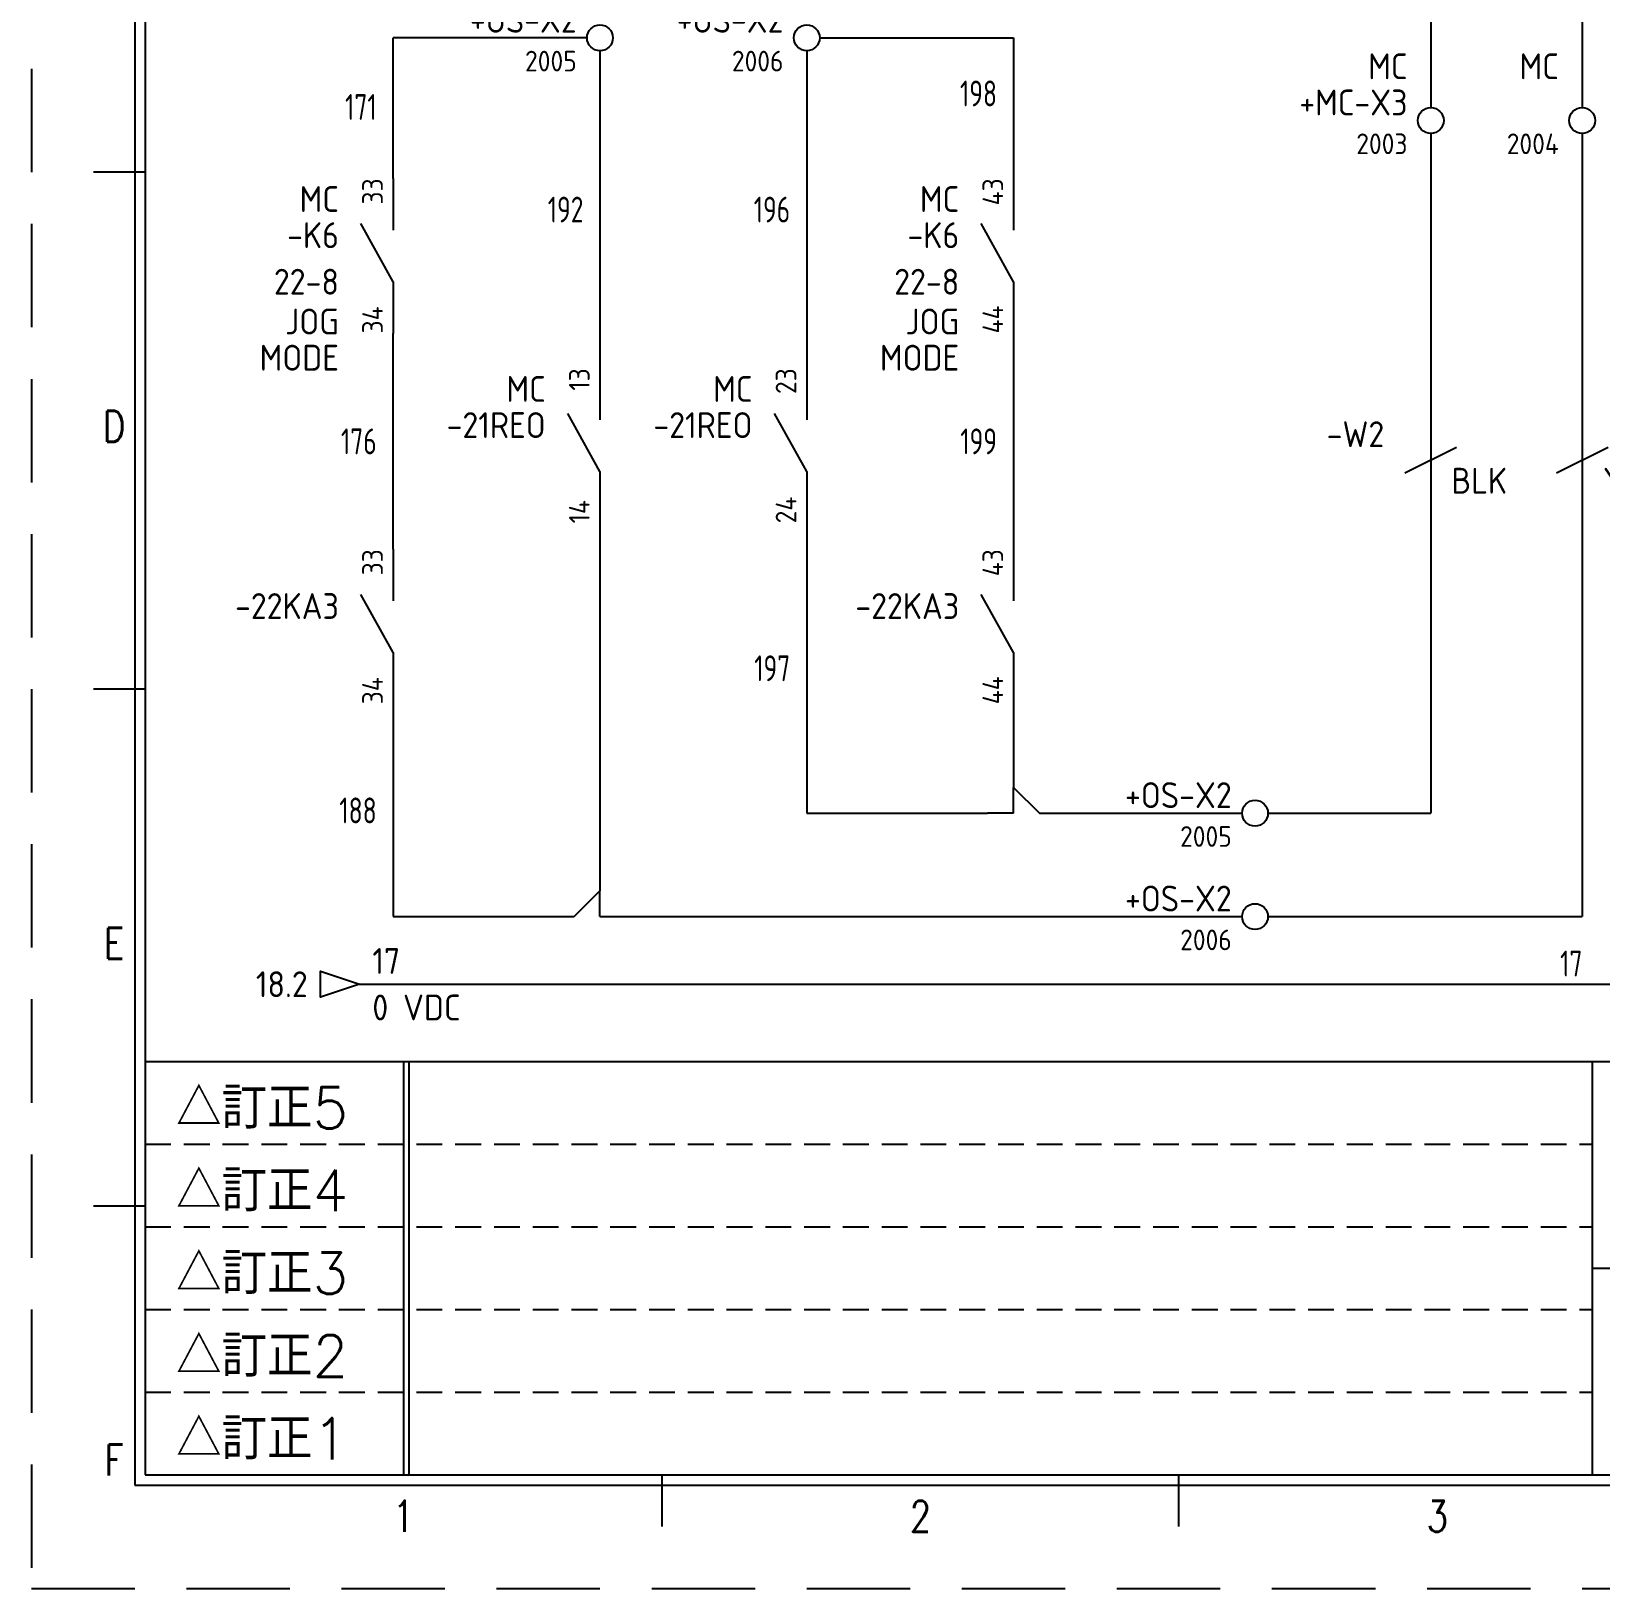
# Model space of a CAD drawing. Header units: millimetres. Extents: x 0 to 420, y 0 to 297.
# Drawn here: x 0 to 151.8, y 0 to 150.6 of the extents above; entities that cross this region are included whole.
import ezdxf
from ezdxf.enums import TextEntityAlignment as Align

# ---------------------------------------------------------------- set-up
doc = ezdxf.new("R2010")
doc.units = ezdxf.units.MM
doc.header["$LTSCALE"] = 10
doc.linetypes.add('DASHEDX2', pattern=[1.5, 1, -0.5])
doc.linetypes.add('HIDDEN', pattern=[0.375, 0.25, -0.125])
doc.layers.get('0').update_dxf_attribs({"linetype": 'CONTINUOUS'})
for name, color, linetype in [('COMMENT', 4, 'CONTINUOUS'), ('DESC', 150, 'CONTINUOUS'), ('DESCCHILD', 20, 'CONTINUOUS'), ('GRN_2.5mm^2', 3, 'CONTINUOUS'), ('GRY_1.5mm^2', 9, 'CONTINUOUS'), ('HIDDEN', 7, 'HIDDEN'), ('LOC', 8, 'CONTINUOUS'), ('MISC', 7, 'CONTINUOUS'), ('RED_1.0mm^2', 1, 'CONTINUOUS'), ('SYMS', 7, 'CONTINUOUS'), ('TAGS', 150, 'CONTINUOUS'), ('TERMS', 123, 'CONTINUOUS'), ('TITLE', 4, 'CONTINUOUS'), ('WIRENO', 72, 'CONTINUOUS'), ('WIREREF_DEST', 52, 'CONTINUOUS'), ('XREF', 7, 'CONTINUOUS'), ('XREFCHILD', 134, 'CONTINUOUS'), ('YEL_1.0mm^2', 2, 'CONTINUOUS'), ('ZUWAKU', 7, 'CONTINUOUS')]:
    doc.layers.add(name, color=color, linetype=linetype)
doc.styles.get("Standard").update_dxf_attribs({"font": 'romans', "width": 0.8, "bigfont": 'extfont'})
doc.styles.add('WD_IEC', font='isocp2.shx', dxfattribs={"width": 0.9, "height": 4, "bigfont": 'extfont2.shx'})

# ---------------------------------------------------------------- blocks, each defined once
blk = doc.blocks.new('JIS_tblock_a3(L)')
at = {"layer": 'HIDDEN'}
for p, q in [((-398, 32), (-258, 32)), ((-398, 24), (-258, 24)), ((-398, 16), (-258, 16)), ((-398, 8), (-258, 8))]:
    blk.add_line(p, q, dxfattribs=at)
at = {"layer": 'ZUWAKU'}
for p, q in [((-398, 40), (0, 40)), ((-398, 40), (-398, 0)), ((-373, 40), (-373, 0)), ((-372.5, 40), (-372.5, 0)), ((-258, 0), (-258, 40)), ((-258, 20), (-158, 20)), ((-398, 0), (0, 0))]:
    blk.add_line(p, q, dxfattribs=at)
at = {"layer": 'TITLE'}
for tag, p, height in [('REVINFO51', (-370, 34), 3), ('ORDER2', (-139, 32.5), 5), ('REVINFO41', (-370, 26), 3), ('INFO1', (-139, 22.5), 5), ('SCALE0', (-247.5, 23), 3), ('REVINFO31', (-370, 18), 3), ('REVINFO21', (-370, 10), 3), ('ORDER1', (-136, 6), 5), ('REVINFO11', (-370, 2), 3)]:
    blk.add_attdef(tag, p, '', height=height, dxfattribs=at)
for tag, p in [('REVDATEY5', (-306, 34)), ('REVDATEM5', (-298, 34)), ('REVDATED5', (-290, 34)), ('REVDESIGN5', (-260, 34)), ('SCALE1', (-251, 29)), ('REVDATEY4', (-306, 26)), ('REVDATEM4', (-298, 26)), ('REVDATED4', (-290, 26)), ('REVDESIGN4', (-260, 26)), ('REVDATEY3', (-306, 18)), ('REVDATEM3', (-298, 18)), ('REVDATED3', (-290, 18)), ('REVDESIGN3', (-260, 18)), ('REVDATEY2', (-306, 10)), ('REVDATEM2', (-298, 10)), ('REVDATED2', (-290, 10)), ('REVDESIGN2', (-260, 10)), ('REVDATEY1', (-306, 2)), ('REVDATEM1', (-298, 2)), ('REVDATED1', (-290, 2)), ('REVDESIGN1', (-260, 2))]:
    blk.add_attdef(tag, text='', height=3, dxfattribs=at).set_placement(p, align=Align.RIGHT)
for tag, height, p in [('DESIGN1', 3, (-228, 27)), ('DESIGN2', 3, (-208, 27)), ('DESIGN3', 3, (-188, 27)), ('DESIGN4', 3, (-168, 27)), ('FILENAME0', 5, (-47.8, 25)), ('PAGE0', 3, (-10.3, 8.6))]:
    blk.add_attdef(tag, text='', height=height, dxfattribs=at).set_placement(p, align=Align.MIDDLE)
at = {"layer": 'TITLE', "flags": 1}
blk.add_attdef('LPAGE0', text='', height=3, dxfattribs=at).set_placement((-11, 3), align=Align.CENTER)
for tag, p in [('TYPE0', (-398, 0)), ('ORDER3', (-398, 0)), ('ORDER4', (-398, 0)), ('ORDER5', (-398, 0)), ('ORDER6', (-398, 0)), ('ORDER7', (-398, 0)), ('ORDER8', (-398, 0)), ('ORDER9', (-398, 0)), ('ORDER10', (-398, 0)), ('ORDER11', (-398, 0)), ('ORDER12', (-398, 0)), ('ORDER13', (-398, 0)), ('ORDER14', (-398, 0)), ('ORDER15', (-398, 0)), ('ORDER16', (-398, 0)), ('ORDER17', (-398, 0)), ('ORDER18', (-398, 0)), ('ORDER19', (-398, 0)), ('ORDER20', (-398, 0)), ('ORDER21', (-398, 0)), ('ORDER22', (-398, 0)), ('ORDER23', (-398, 0)), ('SCALETYPE0', (-398, 0)), ('DATEY1', (-398, 0)), ('DATEM1', (-398, 0)), ('DATED1', (-398, 0)), ('DATEY2', (-398, 0)), ('DATEM2', (-398, 0)), ('DATED2', (-398, 0)), ('BANNAME0', (-398, 0)), ('INFO3', (-398, 0)), ('INFO4', (-398, 0)), ('INFO5', (-398, 0)), ('INFO6', (-398, 0)), ('INFO7', (-398, 0)), ('INFO8', (-398, 0)), ('INFO9', (-398, 0)), ('INFO10', (-398, 0)), ('INFO11', (-398, 0)), ('INFO12', (-398, 0)), ('INFO13', (-398, 0)), ('INFO14', (-398, 0)), ('INFO15', (-398, 0)), ('INFO16', (-398, 0)), ('INFO17', (-398, 0)), ('INFO18', (-398, 0)), ('INFO19', (-398, 0)), ('INFO20', (-398, 0)), ('INFO21', (-398, 0)), ('INFO22', (-398, 0)), ('INFO23', (-398, 0)), ('INFO24', (-398, 0)), ('DATEY3', (-398, 0)), ('DATEM3', (-398, 0)), ('DATED3', (-398, 0)), ('DATEY4', (-398, 0)), ('DATEM4', (-398, 0)), ('DATED4', (-398, 0)), ('DATEY5', (-398, 0)), ('DATEM5', (-398, 0)), ('DATED5', (-398, 0)), ('DATEY6', (-398, 0)), ('DATEM6', (-398, 0)), ('DATED6', (-398, 0)), ('REFERENCETYPE0', (-398, 0)), ('INFO2', (-397.7, 0))]:
    blk.add_attdef(tag, p, '', height=3, dxfattribs=at)
at = {"layer": 'TITLE', "width": 0.8, "flags": 1}
for tag in ['REVINFO12', 'REVINFO13', 'REVINFO22', 'REVINFO23', 'REVINFO32', 'REVINFO33', 'REVINFO42', 'REVINFO43', 'REVINFO52', 'REVINFO53', 'REVINFO61', 'REVINFO62', 'REVINFO63', 'REVINFO71', 'REVINFO72', 'REVINFO73', 'REVINFO81', 'REVINFO82', 'REVINFO83', 'REVDESIGN6', 'REVDESIGN7', 'REVDESIGN8', 'REVDATEY6', 'REVDATEM6', 'REVDATED6', 'REVDATEY7', 'REVDATEM7', 'REVDATED7', 'REVDATEY8', 'REVDATEM8', 'REVDATED8']:
    blk.add_attdef(tag, (-398, 0), '', height=3, dxfattribs=at)
at = {"layer": 'TITLE', "flags": 1}
blk.add_attdef('PAPER0', text='', height=1, dxfattribs=at).set_placement((-3, -1), align=Align.TOP_RIGHT)
at = {"layer": 'ZUWAKU'}
for s, p in [('△訂正5', (-395, 33.5)), ('△訂正4', (-395, 25.5)), ('△訂正3', (-395, 17.5)), ('△訂正2', (-395, 9.5)), ('△訂正1', (-395, 1.5))]:
    blk.add_text(s, height=4, dxfattribs=at).set_placement(p)
blk = doc.blocks.new('VCR21')
for p, q in [((0, 7.5), (0, 2.5)), ((0, -2.5), (-3.125, 3.125)), ((0, -2.5), (0, -7.5))]:
    blk.add_line(p, q)
at = {"style": 'WD_IEC'}
for tag, p in [('INST', (-5.25, 7.75)), ('LOC', (-5.25, 4.25)), ('TAG2', (-5.25, 0.75)), ('XREF', (-5.25, -3.75)), ('DESC1', (-5.25, -7.6)), ('DESC2', (-5.25, -11.1)), ('DESC3', (-5.25, -14.6))]:
    blk.add_attdef(tag, text='', height=2.5, dxfattribs=at).set_placement(p, align=Align.RIGHT)
at = {"style": 'WD_IEC', "flags": 1}
for tag, p, height in [('X2TERM01', (0, 7.5), 0.32), ('X4LINK', (-2, 0), 0.32), ('X1LINK', (-0.5, 0), 0.32), ('CONTACT', (4, -3.5), 1), ('FAMILY', (4, -5), 1), ('X8TERM02', (0, -7.5), 0.32)]:
    blk.add_attdef(tag, p, '', height=height, dxfattribs=at)
at = {"style": 'WD_IEC'}
blk.add_attdef('TERM01', text='', height=2, rotation=90, dxfattribs=at).set_placement((-1, 7.5), align=Align.RIGHT)
blk.add_attdef('TERM02', (-1, -7.5), '', height=2, rotation=90, dxfattribs=at)
blk = doc.blocks.new('HA1D3')
blk.add_lwpolyline([(0, 0), (-3.75, -1.25), (-3.75, 1.25)], close=True)
at = {"style": 'WD_IEC'}
for tag, p, height, flags in [('WIRENO', (1.25, 1), 2.5, 8), ('X1TERM01', (0, 0), 0.32, 1)]:
    blk.add_attdef(tag, p, '', height=height, dxfattribs=dict(at, flags=flags))
at = {"style": 'WD_IEC', "flags": 1}
blk.add_attdef('SIGCODE', text='', height=1, dxfattribs=at).set_placement((-2.5, 1.8), align=Align.RIGHT)
at = {"style": 'WD_IEC'}
blk.add_attdef('XREF', text='', height=2.5, dxfattribs=at).set_placement((-5, 0), align=Align.MIDDLE_RIGHT)
blk.add_attdef('DESC1', text='', height=2.5, dxfattribs=at).set_placement((1.25, -1), align=Align.TOP_LEFT)
blk = doc.blocks.new('VT1002')
blk.add_circle((0, 0), 1.25)
at = {"style": 'WD_IEC', "flags": 1}
for tag, p, height in [('ASSYCODE', (2.75, 10.75), 1), ('CATDESC', (2.75, 9.25), 1), ('MFG', (2.75, 7.25), 1.5), ('CAT', (2.75, 4.75), 1.5), ('X2TERM01', (0, 1.25), 0.32), ('X2PIN01', (0, 2.25), 0.4), ('X2TERMDESC01', (0, 1.75), 0.4), ('X4TERM01', (-1.25, 0), 0.32), ('X4PIN01', (-1.25, 1), 0.4), ('X4TERMDESC01', (-1.25, 0.5), 0.4), ('X8PIN01', (0, -0.25), 0.4), ('X1TERM01', (1.25, 0), 0.32), ('X1PIN01', (1.25, 1), 0.4), ('X1TERMDESC01', (1.25, 0.5), 0.4), ('X8TERM01', (0, -1.25), 0.32), ('X8TERMDESC01', (0, -0.75), 0.4), ('STRIPSEQ', (0, -3), 0.4), ('LINKTERM', (0, -2), 0.4)]:
    blk.add_attdef(tag, p, '', height=height, dxfattribs=at)
at = {"style": 'WD_IEC'}
for tag, p in [('INST', (-2.25, 7.5)), ('LOC', (-2.25, 4))]:
    blk.add_attdef(tag, text='', height=2.5, dxfattribs=at).set_placement(p, align=Align.RIGHT)
at = {"style": 'WD_IEC', "flags": 8}
for tag, height, p in [('TAGSTRIP', 2.5, (-2.25, 0.5)), ('TERM01', 2, (-2.25, -3.25))]:
    blk.add_attdef(tag, text='', height=height, dxfattribs=at).set_placement(p, align=Align.RIGHT)
blk = doc.blocks.new('WD_WNH')
at = {"linetype": 'Continuous', "style": 'WD_IEC', "width": 0.8}
blk.add_attdef('WIRENO', text='', height=2.5, dxfattribs=at).set_placement((0, 0.75), align=Align.CENTER)
at = {"style": 'WD_IEC', "flags": 1}
for tag, p in [('W08USER', (0, 0.375)), ('W04USER', (0, 0.875)), ('W05USER', (0, 0.75)), ('W09USER', (0, 0.25)), ('W03USER', (0, 1)), ('W06USER', (0, 0.625)), ('W07USER', (0, 0.5)), ('W02USER', (0, 1.125)), ('W01USER', (0, 1.25)), ('W10USER', (0, 0.125))]:
    blk.add_attdef(tag, text='', height=0.08, dxfattribs=at).set_placement(p, align=Align.CENTER)
blk = doc.blocks.new('WD_WNV')
at = {"linetype": 'Continuous', "style": 'WD_IEC', "width": 0.8}
blk.add_attdef('WIRENO', text='', height=2.5, dxfattribs=at).set_placement((-1.6, 0), align=Align.MIDDLE_RIGHT)
at = {"style": 'WD_IEC', "flags": 1}
for tag, p in [('W08USER', (-1, 0.375)), ('W04USER', (-1, 0.875)), ('W05USER', (-1, 0.75)), ('W09USER', (-1, 0.25)), ('W03USER', (-1, 1)), ('W06USER', (-1, 0.625)), ('W07USER', (-1, 0.5)), ('W02USER', (-1, 1.125)), ('W01USER', (-1, 1.25)), ('W10USER', (-1, 0.125))]:
    blk.add_attdef(tag, text='', height=0.08, dxfattribs=at).set_placement(p, align=Align.CENTER)
blk = doc.blocks.new('VW01')
for p, q in [((-2.5, -1.25), (2.5, 1.25)), ((0, 1.25), (0, -1.25))]:
    blk.add_line(p, q)
at = {"style": 'WD_IEC', "flags": 1}
for tag, height, p in [('INST', 2.5, (-4.5, 8.25)), ('LOC', 2.5, (-4.5, 4.75)), ('XREF', 2.7, (-4.5, -3.75)), ('DESC1', 2.5, (-4.5, -7.75)), ('DESC2', 2.5, (-4.5, -11.25)), ('DESC3', 2.5, (-4.5, -14.75))]:
    blk.add_attdef(tag, text='', height=height, dxfattribs=at).set_placement(p, align=Align.RIGHT)
at = {"style": 'WD_IEC'}
blk.add_attdef('TAG1', text='', height=2.5, dxfattribs=at).set_placement((-4.5, 1.25), align=Align.RIGHT)
at = {"style": 'WD_IEC', "flags": 1}
for tag, p, height in [('X2TERM01', (0, 1.25), 0.32), ('X4LINK', (-1, 0), 0.32), ('X1LINK', (1, 0), 0.32), ('X8TERM01', (0, -1.25), 0.32), ('MFG', (3.06, -7.26), 1), ('CAT', (3.06, -8.76), 1), ('ASSYCODE', (3.06, -10.26), 1), ('FAMILY', (3.06, -11.76), 1), ('CATDESC', (3.06, -13.26), 1)]:
    blk.add_attdef(tag, p, '', height=height, dxfattribs=at)
at = {"style": 'WD_IEC'}
blk.add_attdef('RATING1', text='', height=2.5, dxfattribs=at).set_placement((2, -2), align=Align.MIDDLE_LEFT)
blk = doc.blocks.new('VW02')
for p, q in [((-2.5, -1.25), (2.5, 1.25)), ((0, 1.25), (0, -1.25))]:
    blk.add_line(p, q)
at = {"style": 'WD_IEC', "flags": 1}
for tag, height, p in [('INST', 2.5, (-4.5, 8.25)), ('LOC', 2.5, (-4.5, 4.75)), ('XREF', 2.7, (-4.5, -3.75)), ('DESC1', 2.5, (-4.5, -7.75)), ('DESC2', 2.5, (-4.5, -11.25)), ('DESC3', 2.5, (-4.5, -14.75))]:
    blk.add_attdef(tag, text='', height=height, dxfattribs=at).set_placement(p, align=Align.RIGHT)
at = {"style": 'WD_IEC'}
blk.add_attdef('TAG2', text='', height=2.5, dxfattribs=at).set_placement((-4.5, 1.25), align=Align.RIGHT)
at = {"style": 'WD_IEC', "flags": 1}
for tag, p, height in [('X2TERM01', (0, 1.25), 0.32), ('X4LINK', (-1, 0), 0.32), ('X1LINK', (1, 0), 0.32), ('X8TERM01', (0, -1.25), 0.32), ('FAMILY', (3.06, -11.76), 1)]:
    blk.add_attdef(tag, p, '', height=height, dxfattribs=at)
at = {"style": 'WD_IEC'}
blk.add_attdef('RATING1', text='', height=2.5, dxfattribs=at).set_placement((2, -2), align=Align.MIDDLE_LEFT)
blk = doc.blocks.new('HT0002')
blk.add_circle((0, 0), 1.25)
at = {"style": 'WD_IEC', "flags": 1}
for tag, p, height in [('ASSYCODE', (2.75, 10.75), 1), ('CATDESC', (2.75, 9.25), 1), ('MFG', (2.75, 7.25), 1.5), ('CAT', (2.75, 4.75), 1.5), ('X2TERM01', (0, 1.25), 0.32), ('X2PIN01', (0, 2.25), 0.4), ('X2TERMDESC01', (0, 1.75), 0.4), ('X4TERM01', (-1.25, 0), 0.32), ('X4PIN01', (-1.25, 1), 0.4), ('X4TERMDESC01', (-1.25, 0.5), 0.4), ('X8PIN01', (0, -0.25), 0.4), ('X1TERM01', (1.25, 0), 0.32), ('X1PIN01', (1.25, 1), 0.4), ('X1TERMDESC01', (1.25, 0.5), 0.4), ('X8TERM01', (0, -1.25), 0.32), ('X8TERMDESC01', (0, -0.75), 0.4), ('STRIPSEQ', (0, -3), 0.4), ('LINKTERM', (0, -2), 0.4)]:
    blk.add_attdef(tag, p, '', height=height, dxfattribs=at)
at = {"style": 'WD_IEC'}
for tag, p in [('INST', (-2.25, 7.5)), ('LOC', (-2.25, 4))]:
    blk.add_attdef(tag, text='', height=2.5, dxfattribs=at).set_placement(p, align=Align.RIGHT)
at = {"style": 'WD_IEC', "flags": 8}
for tag, height, p in [('TAGSTRIP', 2.5, (-2.25, 0.5)), ('TERM01', 2, (-2.25, -3.25))]:
    blk.add_attdef(tag, text='', height=height, dxfattribs=at).set_placement(p, align=Align.RIGHT)
blk = doc.blocks.new('JIS_border_a3(L)')
at = {"layer": 'ZUWAKU', "color": 5, "linetype": 'DASHEDX2'}
for p, q in [((0, 297), (0, 0)), ((0, 0), (420, 0))]:
    blk.add_line(p, q, dxfattribs=at)
at = {"layer": 'ZUWAKU', "color": 5}
for p, q in [((10, 287), (10, 10)), ((11, 286), (11, 11)), ((11, 11), (409, 11)), ((10, 10), (410, 10))]:
    blk.add_line(p, q, dxfattribs=at)
at = {"layer": 'ZUWAKU'}
for p, q in [((11, 137), (6, 137)), ((11, 87), (6, 87)), ((11, 37), (6, 37)), ((61, 6), (61, 11)), ((111, 6), (111, 11))]:
    blk.add_line(p, q, dxfattribs=at)
at = {"layer": 'COMMENT', "width": 0.8}
for s, p in [('D', (8, 112.43)), ('E', (8, 62.43)), ('F', (8, 12.43)), ('1', (36, 7)), ('2', (86, 7)), ('3', (136, 7))]:
    blk.add_text(s, height=3, dxfattribs=at).set_placement(p, align=Align.MIDDLE)
blk = doc.blocks.new('HT0_124')
at = {"layer": 'GRN_2.5mm^2'}
for p, q in [((0, 0), (0, 2.5)), ((0, 2.5), (2.5, 0)), ((0, 0), (-2.5, 0))]:
    blk.add_line(p, q, dxfattribs=at)
at = {"layer": 'GRN_2.5mm^2', "style": 'WD_IEC', "flags": 1}
for tag, p in [('X2TERM01', (0, 2.5)), ('WDWSEQ', (1.6, 1.48)), ('X4TERM01', (-2.5, 0)), ('X1TERM01', (2.5, 0))]:
    blk.add_attdef(tag, p, '', height=0.4, dxfattribs=at)
blk = doc.blocks.new('HT0_421')
for p, q in [((0, 2.5), (-2.5, 0)), ((0, 0), (0, 2.5)), ((0, 0), (2.5, 0))]:
    blk.add_line(p, q)
at = {"style": 'WD_IEC', "flags": 1}
for tag, p in [('X2TERM01', (0, 2.5)), ('WDWSEQ', (1.6, 1.48)), ('X4TERM01', (-2.5, 0)), ('X1TERM01', (2.5, 0))]:
    blk.add_attdef(tag, p, '', height=0.4, dxfattribs=at)

msp = doc.modelspace()

# ---------------------------------------------------------------- linework, layer by layer
at = {"layer": 'GRN_2.5mm^2'}
msp.add_line((31.73, 58.46), (171.99, 58.46), dxfattribs=at)
at = {"layer": 'GRY_1.5mm^2'}
for p, q in [((135.36, 180), (135.36, 143.25)), ((150.01, 170), (150.01, 143.25))]:
    msp.add_line(p, q, dxfattribs=at)
at = {"layer": 'RED_1.0mm^2'}
for p, q in [((35, 136.41), (35, 150)), ((53.75, 150), (35, 150)), ((76.25, 150), (95, 150)), ((95, 150), (95, 136.41)), ((55, 148.75), (55, 118.04)), ((75, 148.75), (75, 118.04)), ((135.36, 140.75), (135.36, 110.41)), ((35, 100.54), (35, 121.41)), ((95, 121.41), (95, 100.54)), ((135.36, 107.91), (135.36, 75)), ((55, 103.04), (55, 67.5)), ((75, 103.04), (75, 75)), ((35, 85.54), (35, 65)), ((95, 85.54), (95, 77.5)), ((75, 75), (92.5, 75)), ((97.5, 75), (117.11, 75)), ((119.61, 75), (135.36, 75)), ((35, 65), (52.5, 65)), ((57.5, 65), (117.11, 65))]:
    msp.add_line(p, q, dxfattribs=at)
at = {"layer": 'YEL_1.0mm^2'}
for p, q in [((150.01, 140.75), (150.01, 110.41)), ((150.01, 107.91), (150.01, 65)), ((119.61, 65), (150.01, 65))]:
    msp.add_line(p, q, dxfattribs=at)

# ---------------------------------------------------------------- block references
for name, p in [('JIS_border_a3(L)', (0, 0)), ('JIS_tblock_a3(L)', (409, 11))]:
    msp.add_blockref(name, p)
at = {"layer": 'RED_1.0mm^2'}
for name, p in [('HT0_124', (95, 75)), ('HT0_421', (55, 65))]:
    msp.add_blockref(name, p, dxfattribs=at)
at = {"layer": 'SYMS'}
ref = msp.add_blockref('VT1002', (55, 150), dxfattribs=at)
ref.add_attrib('TAGSTRIP', '+OS-X2', dxfattribs={"layer": 'TAGS', "height": 2.5, "style": 'WD_IEC', "flags": 8}).set_placement((52.75, 150.5), align=Align.RIGHT)
ref.add_attrib('LOC', 'OS', dxfattribs={"layer": 'LOC', "height": 2.5, "style": 'WD_IEC'}).set_placement((52.75, 154), align=Align.RIGHT)
ref.add_attrib('TERM01', '2005', dxfattribs={"layer": 'TERMS', "height": 2, "style": 'WD_IEC', "flags": 8}).set_placement((52.75, 146.75), align=Align.RIGHT)
ref = msp.add_blockref('VT1002', (75, 150), dxfattribs=at)
ref.add_attrib('TAGSTRIP', '+OS-X2', dxfattribs={"layer": 'TAGS', "height": 2.5, "style": 'WD_IEC', "flags": 8}).set_placement((72.75, 150.5), align=Align.RIGHT)
ref.add_attrib('LOC', 'OS', dxfattribs={"layer": 'LOC', "height": 2.5, "style": 'WD_IEC'}).set_placement((72.75, 154), align=Align.RIGHT)
ref.add_attrib('TERM01', '2006', dxfattribs={"layer": 'TERMS', "height": 2, "style": 'WD_IEC', "flags": 8}).set_placement((72.75, 146.75), align=Align.RIGHT)
ref = msp.add_blockref('VT1002', (135.36, 142), dxfattribs=at)
ref.add_attrib('TAGSTRIP', '+MC-X3', dxfattribs={"layer": 'TAGS', "height": 2.5, "style": 'WD_IEC', "flags": 8}).set_placement((133.11, 142.5), align=Align.RIGHT)
ref.add_attrib('LOC', 'MC', dxfattribs={"layer": 'LOC', "height": 2.5, "style": 'WD_IEC'}).set_placement((133.11, 146), align=Align.RIGHT)
ref.add_attrib('TERM01', '2003', dxfattribs={"layer": 'TERMS', "height": 2, "style": 'WD_IEC', "flags": 8}).set_placement((133.11, 138.75), align=Align.RIGHT)
ref = msp.add_blockref('VT1002', (150, 142), dxfattribs=at)
ref.add_attrib('LOC', 'MC', dxfattribs={"layer": 'LOC', "height": 2.5, "style": 'WD_IEC'}).set_placement((147.75, 146), align=Align.RIGHT)
ref.add_attrib('TERM01', '2004', dxfattribs={"layer": 'TERMS', "height": 2, "style": 'WD_IEC', "flags": 8}).set_placement((147.75, 138.75), align=Align.RIGHT)
ref = msp.add_blockref('VCR21', (35, 128.91), dxfattribs=at)
ref.add_attrib('TAG2', '-K6', dxfattribs={"layer": 'TAGS', "height": 2.5, "style": 'WD_IEC'}).set_placement((29.75, 129.66), align=Align.RIGHT)
ref.add_attrib('LOC', 'MC', dxfattribs={"layer": 'LOC', "height": 2.5, "style": 'WD_IEC'}).set_placement((29.75, 133.16), align=Align.RIGHT)
ref.add_attrib('DESC1', 'JOG', dxfattribs={"layer": 'DESCCHILD', "height": 2.5, "style": 'WD_IEC'}).set_placement((29.75, 121.31), align=Align.RIGHT)
ref.add_attrib('DESC2', 'MODE', dxfattribs={"layer": 'DESCCHILD', "height": 2.5, "style": 'WD_IEC'}).set_placement((29.75, 117.81), align=Align.RIGHT)
ref.add_attrib('XREF', '22-8', dxfattribs={"layer": 'XREFCHILD', "height": 2.5, "style": 'WD_IEC'}).set_placement((29.75, 125.16), align=Align.RIGHT)
ref.add_attrib('TERM01', '33', dxfattribs={"layer": 'TERMS', "height": 2, "rotation": 90, "style": 'WD_IEC'}).set_placement((34, 136.41), align=Align.RIGHT)
ref.add_attrib('TERM02', '34', (34, 121.41), dxfattribs={"layer": 'TERMS', "height": 2, "rotation": 90, "style": 'WD_IEC'})
ref = msp.add_blockref('VCR21', (95, 128.91), dxfattribs=at)
ref.add_attrib('TAG2', '-K6', dxfattribs={"layer": 'TAGS', "height": 2.5, "style": 'WD_IEC'}).set_placement((89.75, 129.66), align=Align.RIGHT)
ref.add_attrib('LOC', 'MC', dxfattribs={"layer": 'LOC', "height": 2.5, "style": 'WD_IEC'}).set_placement((89.75, 133.16), align=Align.RIGHT)
ref.add_attrib('DESC1', 'JOG', dxfattribs={"layer": 'DESCCHILD', "height": 2.5, "style": 'WD_IEC'}).set_placement((89.75, 121.31), align=Align.RIGHT)
ref.add_attrib('DESC2', 'MODE', dxfattribs={"layer": 'DESCCHILD', "height": 2.5, "style": 'WD_IEC'}).set_placement((89.75, 117.81), align=Align.RIGHT)
ref.add_attrib('XREF', '22-8', dxfattribs={"layer": 'XREFCHILD', "height": 2.5, "style": 'WD_IEC'}).set_placement((89.75, 125.16), align=Align.RIGHT)
ref.add_attrib('TERM01', '43', dxfattribs={"layer": 'TERMS', "height": 2, "rotation": 90, "style": 'WD_IEC'}).set_placement((94, 136.41), align=Align.RIGHT)
ref.add_attrib('TERM02', '44', (94, 121.41), dxfattribs={"layer": 'TERMS', "height": 2, "rotation": 90, "style": 'WD_IEC'})
ref = msp.add_blockref('VCR21', (55, 110.54), dxfattribs=at)
ref.add_attrib('TAG2', '-21REO', dxfattribs={"layer": 'TAGS', "height": 2.5, "style": 'WD_IEC'}).set_placement((49.75, 111.29), align=Align.RIGHT)
ref.add_attrib('LOC', 'MC', dxfattribs={"layer": 'LOC', "height": 2.5, "style": 'WD_IEC'}).set_placement((49.75, 114.79), align=Align.RIGHT)
ref.add_attrib('TERM01', '13', dxfattribs={"layer": 'TERMS', "height": 2, "rotation": 90, "style": 'WD_IEC'}).set_placement((54, 118.04), align=Align.RIGHT)
ref.add_attrib('TERM02', '14', (54, 103.04), dxfattribs={"layer": 'TERMS', "height": 2, "rotation": 90, "style": 'WD_IEC'})
ref = msp.add_blockref('VCR21', (75, 110.54), dxfattribs=at)
ref.add_attrib('TAG2', '-21REO', dxfattribs={"layer": 'TAGS', "height": 2.5, "style": 'WD_IEC'}).set_placement((69.75, 111.29), align=Align.RIGHT)
ref.add_attrib('LOC', 'MC', dxfattribs={"layer": 'LOC', "height": 2.5, "style": 'WD_IEC'}).set_placement((69.75, 114.79), align=Align.RIGHT)
ref.add_attrib('TERM01', '23', dxfattribs={"layer": 'TERMS', "height": 2, "rotation": 90, "style": 'WD_IEC'}).set_placement((74, 118.04), align=Align.RIGHT)
ref.add_attrib('TERM02', '24', (74, 103.04), dxfattribs={"layer": 'TERMS', "height": 2, "rotation": 90, "style": 'WD_IEC'})
ref = msp.add_blockref('VW01', (135.36, 109.16), dxfattribs=at)
ref.add_attrib('TAG1', '-W2', dxfattribs={"layer": 'TAGS', "height": 2.5, "style": 'WD_IEC'}).set_placement((130.86, 110.41), align=Align.RIGHT)
ref.add_attrib('RATING1', 'BLK', dxfattribs={"layer": 'MISC', "height": 2.5, "style": 'WD_IEC'}).set_placement((137.36, 107.16), align=Align.MIDDLE_LEFT)
ref = msp.add_blockref('VW02', (150.01, 109.16), dxfattribs=at)
ref.add_attrib('RATING1', 'YEL', dxfattribs={"layer": 'MISC', "height": 2.5, "style": 'WD_IEC'}).set_placement((152.01, 107.16), align=Align.MIDDLE_LEFT)
ref = msp.add_blockref('VCR21', (35, 93.04), dxfattribs=at)
ref.add_attrib('TAG2', '-22KA3', dxfattribs={"layer": 'TAGS', "height": 2.5, "style": 'WD_IEC'}).set_placement((29.75, 93.79), align=Align.RIGHT)
ref.add_attrib('TERM01', '33', dxfattribs={"layer": 'TERMS', "height": 2, "rotation": 90, "style": 'WD_IEC'}).set_placement((34, 100.54), align=Align.RIGHT)
ref.add_attrib('TERM02', '34', (34, 85.54), dxfattribs={"layer": 'TERMS', "height": 2, "rotation": 90, "style": 'WD_IEC'})
ref = msp.add_blockref('VCR21', (95, 93.04), dxfattribs=at)
ref.add_attrib('TAG2', '-22KA3', dxfattribs={"layer": 'TAGS', "height": 2.5, "style": 'WD_IEC'}).set_placement((89.75, 93.79), align=Align.RIGHT)
ref.add_attrib('TERM01', '43', dxfattribs={"layer": 'TERMS', "height": 2, "rotation": 90, "style": 'WD_IEC'}).set_placement((94, 100.54), align=Align.RIGHT)
ref.add_attrib('TERM02', '44', (94, 85.54), dxfattribs={"layer": 'TERMS', "height": 2, "rotation": 90, "style": 'WD_IEC'})
ref = msp.add_blockref('HT0002', (118.36, 75), dxfattribs=at)
ref.add_attrib('TAGSTRIP', '+OS-X2', dxfattribs={"layer": 'TAGS', "height": 2.5, "style": 'WD_IEC', "flags": 8}).set_placement((116.11, 75.5), align=Align.RIGHT)
ref.add_attrib('TERM01', '2005', dxfattribs={"layer": 'TERMS', "height": 2, "style": 'WD_IEC', "flags": 8}).set_placement((116.11, 71.75), align=Align.RIGHT)
ref = msp.add_blockref('HT0002', (118.36, 65), dxfattribs=at)
ref.add_attrib('TAGSTRIP', '+OS-X2', dxfattribs={"layer": 'TAGS', "height": 2.5, "style": 'WD_IEC', "flags": 8}).set_placement((116.11, 65.5), align=Align.RIGHT)
ref.add_attrib('TERM01', '2006', dxfattribs={"layer": 'TERMS', "height": 2, "style": 'WD_IEC', "flags": 8}).set_placement((116.11, 61.75), align=Align.RIGHT)
ref = msp.add_blockref('HA1D3', (31.73, 58.46), dxfattribs=at)
ref.add_attrib('WIRENO', '17', (32.98, 59.46), dxfattribs={"layer": 'WIREREF_DEST', "height": 2.5, "style": 'WD_IEC', "flags": 8})
ref.add_attrib('DESC1', '0 VDC', dxfattribs={"layer": 'DESC', "height": 2.5, "style": 'WD_IEC'}).set_placement((32.98, 57.46), align=Align.TOP_LEFT)
ref.add_attrib('XREF', '18.2', dxfattribs={"layer": 'XREF', "height": 2.5, "style": 'WD_IEC'}).set_placement((26.73, 58.46), align=Align.MIDDLE_RIGHT)
at = {"layer": 'WIRENO'}
ref = msp.add_blockref('WD_WNV', (95, 144.62), dxfattribs=at)
ref.add_attrib('WIRENO', '198', dxfattribs={"linetype": 'Continuous', "height": 2.5, "style": 'WD_IEC', "width": 0.8}).set_placement((93.4, 144.62), align=Align.MIDDLE_RIGHT)
ref = msp.add_blockref('WD_WNV', (35, 143.31), dxfattribs=at)
ref.add_attrib('WIRENO', '171', dxfattribs={"linetype": 'Continuous', "height": 2.5, "style": 'WD_IEC', "width": 0.8}).set_placement((33.4, 143.31), align=Align.MIDDLE_RIGHT)
ref = msp.add_blockref('WD_WNV', (55, 133.39), dxfattribs=at)
ref.add_attrib('WIRENO', '192', dxfattribs={"linetype": 'Continuous', "height": 2.5, "style": 'WD_IEC', "width": 0.8}).set_placement((53.4, 133.39), align=Align.MIDDLE_RIGHT)
ref = msp.add_blockref('WD_WNV', (75, 133.39), dxfattribs=at)
ref.add_attrib('WIRENO', '196', dxfattribs={"linetype": 'Continuous', "height": 2.5, "style": 'WD_IEC', "width": 0.8}).set_placement((73.4, 133.39), align=Align.MIDDLE_RIGHT)
ref = msp.add_blockref('WD_WNV', (35, 110.97), dxfattribs=at)
ref.add_attrib('WIRENO', '176', dxfattribs={"linetype": 'Continuous', "height": 2.5, "style": 'WD_IEC', "width": 0.8}).set_placement((33.4, 110.97), align=Align.MIDDLE_RIGHT)
ref = msp.add_blockref('WD_WNV', (95, 110.97), dxfattribs=at)
ref.add_attrib('WIRENO', '199', dxfattribs={"linetype": 'Continuous', "height": 2.5, "style": 'WD_IEC', "width": 0.8}).set_placement((93.4, 110.97), align=Align.MIDDLE_RIGHT)
ref = msp.add_blockref('WD_WNV', (75, 89.02), dxfattribs=at)
ref.add_attrib('WIRENO', '197', dxfattribs={"linetype": 'Continuous', "height": 2.5, "style": 'WD_IEC', "width": 0.8}).set_placement((73.4, 89.02), align=Align.MIDDLE_RIGHT)
ref = msp.add_blockref('WD_WNV', (35, 75.27), dxfattribs=at)
ref.add_attrib('WIRENO', '188', dxfattribs={"linetype": 'Continuous', "height": 2.5, "style": 'WD_IEC', "width": 0.8}).set_placement((33.4, 75.27), align=Align.MIDDLE_RIGHT)
ref = msp.add_blockref('WD_WNH', (148.95, 58.46), dxfattribs=at)
ref.add_attrib('WIRENO', '17', dxfattribs={"linetype": 'Continuous', "height": 2.5, "style": 'WD_IEC', "width": 0.8}).set_placement((148.95, 59.21), align=Align.CENTER)

doc.saveas('drawing.dxf')
